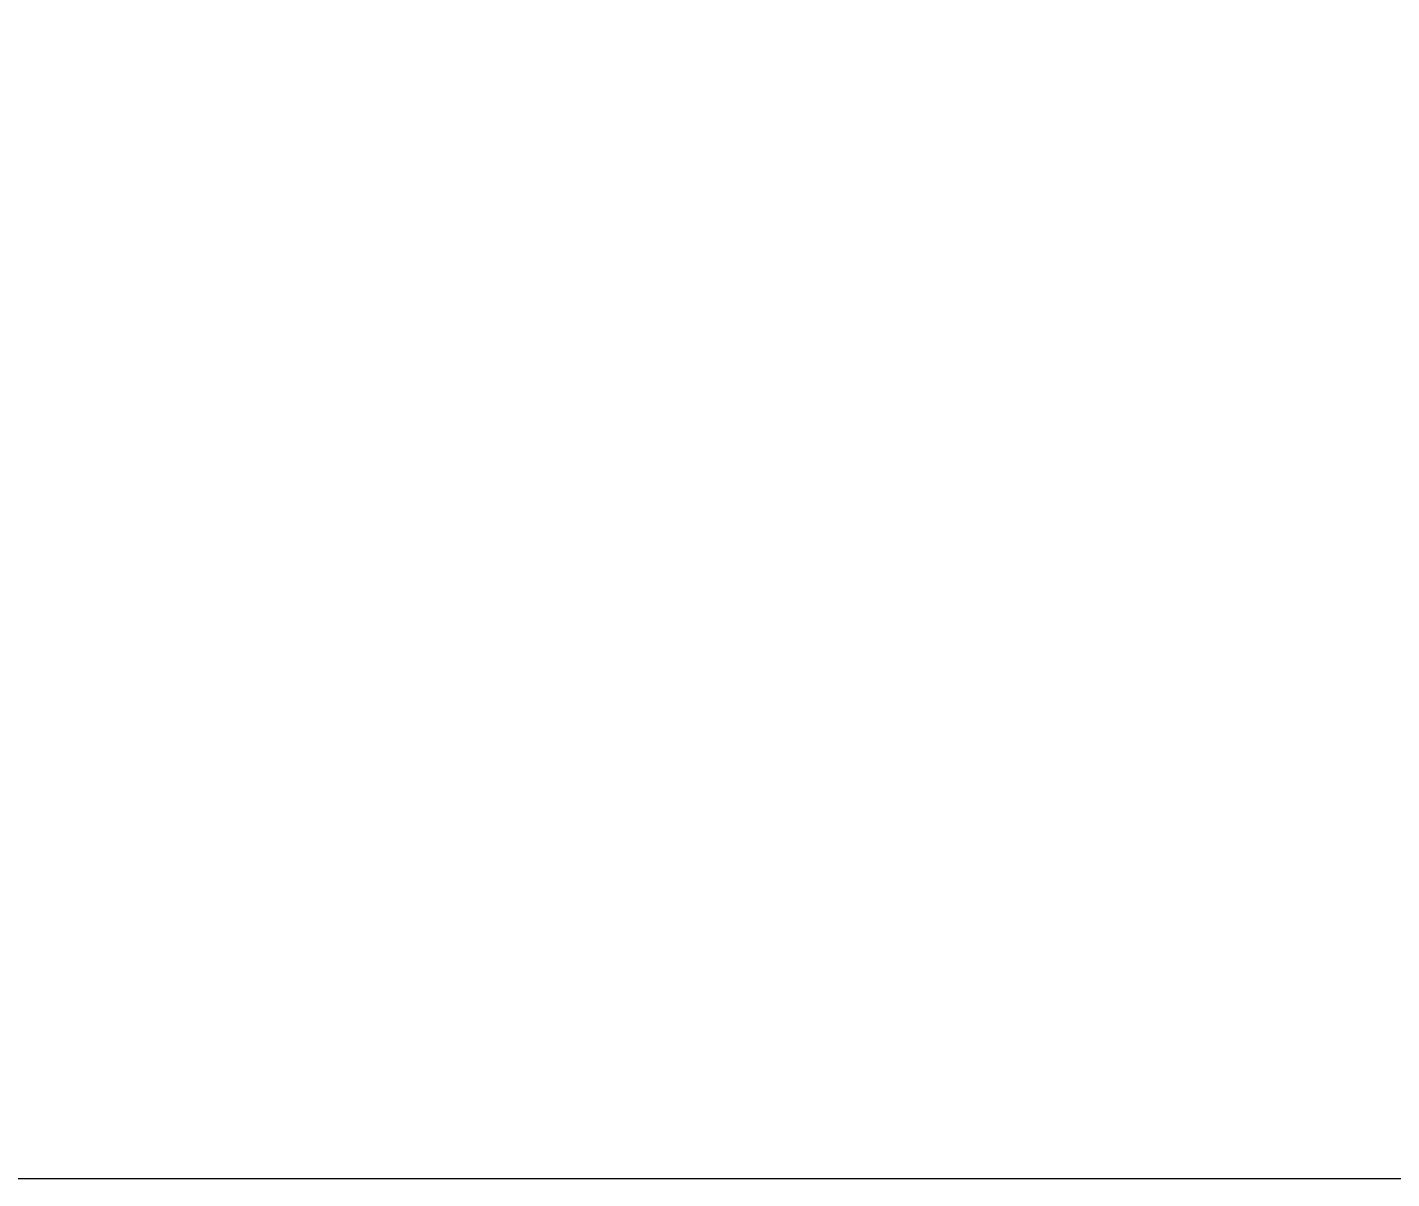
# Model space of a CAD drawing. Header units: millimetres. Extents: x 375520 to 471640, y 4301 to 90506.
# Drawn here: x 411730 to 414851, y 27842 to 30475 of the extents above; entities that cross this region are included whole.
import ezdxf

# ---------------------------------------------------------------- set-up
doc = ezdxf.new("R2010")
doc.units = ezdxf.units.MM
for name, color, linetype in [('FAZA_I_ormari_ugradnja', 6, 'Continuous'), ('GP kota -2.67_PBS_strojarstvo_drenazni_sustav$0$Kote', 4, 'Continuous'), ('GP kota -2.67_SIN_strojarski_PTZ$0$SIN_strojarski_PTZ_faza I', 7, 'Continuous')]:
    doc.layers.add(name, color=color, linetype=linetype)
for name, color, linetype, lineweight in [('GP kota -2.67_PBS_arhitektura$0$PBS_AG_referenca PBS drenaza', 150, 'Continuous', 13), ('GP kota -2.67_PBS_arhitektura$0$PBS_AG_referenca PBS klimat i vent', 252, 'Continuous', 18), ('GP kota -2.67_PBS_arhitektura$0$PBS_AG_referenca PBS komp zrak', 163, 'Continuous', 13), ('GP kota -2.67_PBS_arhitektura$0$PBS_AG_referenca PBS rashlada', 150, 'Continuous', 13), ('GP kota -2.67_PBS_arhitektura$0$PBS_AG_referenca SIN PTZ', 150, 'Continuous', 13)]:
    doc.layers.add(name, color=color, linetype=linetype, lineweight=lineweight)
doc.styles.add('GP kota -2.67_PBS_strojarstvo_drenazni_sustav$0$Arial', font='arial.ttf')
doc.styles.add('GP kota -2.67_PBS_strojarstvo_drenazni_sustav$0$SIMPLEXCE', font='arial.ttf', dxfattribs={"width": 0.9, "height": 100})
doc.dimstyles.new('GP kota -2.67_PBS_strojarstvo_drenazni_sustav$0$STD', dxfattribs={"dimtxt": 100, "dimasz": 100, "dimexe": 40, "dimexo": 0, "dimgap": 30, "dimtad": 1, "dimdec": 0, "dimdsep": 46, "dimtxsty": 'GP kota -2.67_PBS_strojarstvo_drenazni_sustav$0$SIMPLEXCE', "dimcen": 100, "dimclrt": 256, "dimadec": 0, "dimazin": 0, "dimtfac": 1, "dimtdec": 0, "dimtmove": 0, "dimatfit": 3, "dimfxl": 1, "dimarcsym": 0})

# ---------------------------------------------------------------- blocks, each defined once
blk = doc.blocks.new('*D216')
at = {"layer": 'Defpoints', "color": 0, "transparency": 16777216}
for p in [(410760.5, 29870.6), (410760.5, 27842), (451816, 27620.2)]:
    blk.add_point(p, dxfattribs=at)
at = {"layer": 'GP kota -2.67_PBS_strojarstvo_drenazni_sustav$0$Kote', "color": 0, "lineweight": -2, "transparency": 16777216}
for p, q in [((410760.5, 29867.6), (410760.5, 27838)), ((451806, 27842), (410770.5, 27842)), ((451816, 27623.2), (451816, 27846))]:
    blk.add_line(p, q, dxfattribs=at)
at = {"layer": 'GP kota -2.67_PBS_strojarstvo_drenazni_sustav$0$Kote', "color": 0, "transparency": 16777216}
for points in [[(410770.5, 27843.7), (410770.5, 27840.3), (410760.5, 27842)], [(451806, 27843.7), (451806, 27840.3), (451816, 27842)]]:
    blk.add_solid(points, dxfattribs=at)
at = {"layer": 'GP kota -2.67_PBS_strojarstvo_drenazni_sustav$0$Kote', "transparency": 16777216, "insert": (431288.2, 27850.1), "char_height": 10, "attachment_point": 5, "rotation": 180, "style": 'GP kota -2.67_PBS_strojarstvo_drenazni_sustav$0$Arial'}
blk.add_mtext('41056', dxfattribs=at)
blk = doc.blocks.new('GP kota -2.67_PBS_strojarstvo_drenazni_sustav')
at = {"layer": 'GP kota -2.67_PBS_strojarstvo_drenazni_sustav$0$Kote'}
dim = blk.add_linear_dim(base=(410760.4622, 27841.9869), p1=(451815.9651, 27620.1786), p2=(410760.4622, 29870.6493), angle=180, dimstyle='GP kota -2.67_PBS_strojarstvo_drenazni_sustav$0$STD', override={"dimtxt": 10, "dimasz": 10, "dimexe": 4, "dimexo": 3, "dimgap": 3, "dimtxsty": 'GP kota -2.67_PBS_strojarstvo_drenazni_sustav$0$Arial'}, dxfattribs=at)
dim.commit()
dim.dimension.update_dxf_attribs({"geometry": '*D216', "text_midpoint": (431288.2137, 27850.0927)})
blk = doc.blocks.new('GP kota -2.67_PBS_arhitektura')
at = {"layer": 'GP kota -2.67_PBS_arhitektura$0$PBS_AG_referenca PBS drenaza', "ltscale": 10, "xscale": 0.1, "yscale": 0.1, "zscale": 0.1}
blk.add_blockref('GP kota -2.67_PBS_strojarstvo_drenazni_sustav', (0, 0), dxfattribs=at)

msp = doc.modelspace()

# ---------------------------------------------------------------- block references
at = {"layer": 'FAZA_I_ormari_ugradnja', "ltscale": 10, "xscale": 10, "yscale": 10, "zscale": 10}
msp.add_blockref('GP kota -2.67_PBS_arhitektura', (0, 0), dxfattribs=at)

doc.saveas('drawing.dxf')
